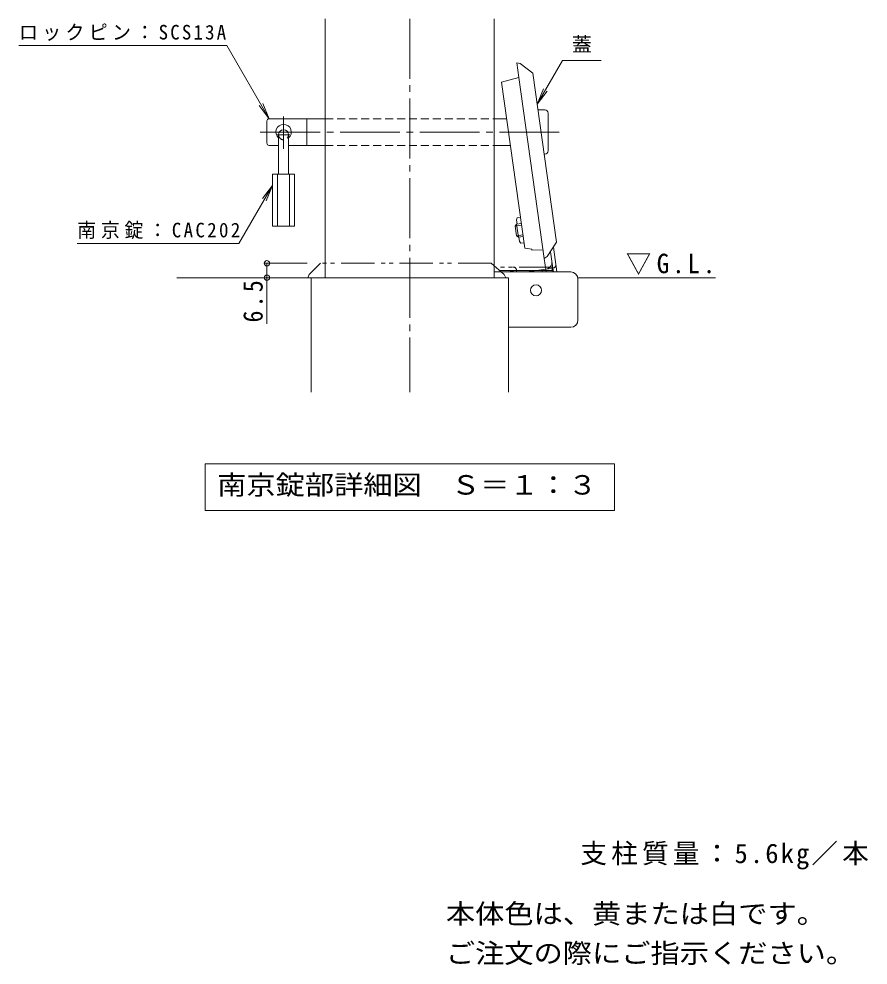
# Model space of a CAD drawing. Units: millimetres on the paper, enlarged 10 times, with parts at other scales. Extents: x -1695 to 1828, y -1371 to 899.
# Drawn here: x 550 to 1828, y -1112 to 313 of the extents above; entities that cross this region are included whole.
import ezdxf
from ezdxf.enums import TextEntityAlignment as Align

# ---------------------------------------------------------------- set-up
doc = ezdxf.new("R2010")
doc.units = ezdxf.units.MM
doc.header["$LTSCALE"] = 10
doc.header["$PDMODE"] = 32
doc.header["$PDSIZE"] = 8
for name, pattern in [('CHAIN1', [8, 5, -1, 1, -1]), ('CHAIN2', [12, 9, -1, 1, -1]), ('DASHED1', [1.8, 1.2, -0.6]), ('DOUBLE_CHAIN1', [8.8, 5, -1, 0.6, -0.6, 0.6, -1])]:
    doc.linetypes.add(name, pattern=pattern)
for name, color, linetype, lineweight in [('C-5', 7, 'Continuous', 9), ('D-0', 4, 'Continuous', 9), ('D-1', 2, 'Continuous', 9), ('D-2', 3, 'Continuous', 9), ('D-3', 4, 'Continuous', 9), ('D-4', 7, 'Continuous', 9), ('D-5', 7, 'Continuous', 9), ('D-6', 2, 'Continuous', 9), ('D-9', 7, 'DOUBLE_CHAIN1', 9), ('D-B', 2, 'Continuous', 9), ('D-E', 4, 'Continuous', 9)]:
    doc.layers.add(name, color=color, linetype=linetype, lineweight=lineweight)
doc.styles.add('ＭＳ ゴシック', font='')
doc.styles.get('ＭＳ ゴシック').set_extended_font_data('MS Gothic')

msp = doc.modelspace()

# ---------------------------------------------------------------- linework, layer by layer
at = {"layer": 'D-0', "color": 7, "linetype": 'CHAIN2'}
for p, q in [((1138.35, 313.16), (1138.35, -249.1)), ((1363.33, 142.77), (906.66, 142.77))]:
    msp.add_line(p, q, dxfattribs=at)
at = {"layer": 'D-0'}
for p, q in [((1304.49, 246.15), (1323.46, 231.48)), ((1359.26, -23.26), (1323.46, 231.48)), ((1302.47, 225.16), (1276.53, 218.15)), ((1276.53, 218.15), (1311.72, -32.29)), ((1340.82, -47.69), (1302.47, 225.16)), ((1345.38, -44.77), (1359.26, -23.26)), ((1322.01, -33.64), (1311.72, -32.29)), ((1322.01, -33.64), (1322.18, -34.88)), ((1322.18, -34.88), (1338.98, -34.62)), ((1340.82, -47.69), (1345.38, -44.77))]:
    msp.add_line(p, q, dxfattribs=at)
at = {"layer": 'D-0', "linetype": 'DOUBLE_CHAIN1'}
for p, q in [((986.68, -71.6), (1003.85, -54.86)), ((1261.09, -54.86), (1003.85, -54.86)), ((986.68, -71.6), (985.02, -76.52))]:
    msp.add_line(p, q, dxfattribs=at)
at = {"layer": 'D-0'}
msp.add_lwpolyline([(1304.49, 246.15), (1299.38, 247.11), (1302.47, 225.16)], dxfattribs=at)
at = {"layer": 'D-0', "linetype": 'DOUBLE_CHAIN1'}
msp.add_lwpolyline([(985.02, -76.52), (1282.72, -76.52), (1280.46, -71.6), (1261.09, -54.86)], dxfattribs=at)
at = {"layer": 'D-1'}
for p, q in [((1380.52, -67.86), (1265.52, -67.86)), ((989.85, -76.52), (1286.85, -76.52)), ((989.85, -249.1), (989.85, -76.52)), ((1286.85, -249.1), (1286.85, -76.52)), ((1391.52, -140.19), (1391.52, -78.86)), ((1380.52, -151.19), (1286.85, -151.19))]:
    msp.add_line(p, q, dxfattribs=at)
for centre, start, end in [((1380.52, -78.86), 0, 90), ((1380.52, -140.19), 270, 0)]:
    msp.add_arc(centre, 11, start, end, dxfattribs=at)
at = {"layer": 'D-2'}
for p, q in [((1011.18, 313.16), (1011.18, -76.52)), ((1265.52, 313.16), (1265.52, -76.52))]:
    msp.add_line(p, q, dxfattribs=at)
at = {"layer": 'D-3'}
for p, q in [((1341.66, 176.11), (1331.24, 176.11)), ((1346.66, 171.11), (1346.66, 114.44)), ((923.33, 126.11), (923.33, 159.44)), ((926.66, 162.77), (1011.18, 162.77)), ((983.33, 162.77), (983.33, 122.77)), ((1284.31, 162.77), (1265.52, 162.77)), ((926.66, 122.77), (940.83, 122.77)), ((1011.18, 122.77), (955.83, 122.77)), ((1289.93, 122.77), (1265.52, 122.77)), ((1341.66, 109.44), (1340.61, 109.44))]:
    msp.add_line(p, q, dxfattribs=at)
at = {"layer": 'D-3', "color": 6, "linetype": 'CHAIN1'}
for p, q in [((948.33, 166.4), (948.33, 117.68)), ((957.93, 138.61), (938.44, 138.61))]:
    msp.add_line(p, q, dxfattribs=at)
at = {"layer": 'D-3', "linetype": 'DASHED1'}
for p, q in [((1011.18, 162.77), (1268.03, 162.77)), ((1011.18, 122.77), (1268.03, 122.77))]:
    msp.add_line(p, q, dxfattribs=at)
at = {"layer": 'D-3', "color": 6}
for p, q in [((940.83, 138.61), (940.83, 79.44)), ((955.83, 138.61), (955.83, 79.44)), ((931.66, 79.44), (931.66, 1.11)), ((965, 79.44), (931.66, 79.44)), ((939.16, 79.44), (939.16, 1.11)), ((957.5, 79.44), (957.5, 1.11)), ((965, 79.44), (965, 1.11)), ((965, 1.11), (931.66, 1.11))]:
    msp.add_line(p, q, dxfattribs=at)
at = {"layer": 'D-3'}
for centre, radius, start, end in [((1341.66, 171.11), 5, 0, 90), ((926.66, 159.44), 3.33, 90, 180), ((948.33, 142.77), 11.67, 310.00481, 229.99519), ((926.66, 126.11), 3.33, 180, 270), ((1341.66, 114.44), 5, 270, 0)]:
    msp.add_arc(centre, radius, start, end, dxfattribs=at)
at = {"layer": 'D-3', "color": 6}
msp.add_arc((948.33, 138.61), 7.5, 0, 180, dxfattribs=at)
at = {"layer": 'D-3', "color": 6, "linetype": 'DASHED1'}
msp.add_arc((948.33, 138.61), 7.5, 180, 0, dxfattribs=at)
at = {"layer": 'D-4'}
for p, q in [((920.33, -54.86), (983.85, -54.86)), ((923.33, -54.86), (923.33, -76.52)), ((923.33, -76.52), (923.33, -146.01))]:
    msp.add_line(p, q, dxfattribs=at)
for p in [(923.33, -54.86), (923.33, -76.52)]:
    msp.add_point(p, dxfattribs=at)
at = {"layer": 'D-5'}
for p, q in [((862.89, 273.23), (549.98, 273.23)), ((926.66, 162.77), (862.89, 273.23)), ((1368.22, 250.72), (1330.05, 184.61)), ((1368.22, 250.72), (1426.58, 250.72)), ((1339.61, 207.7), (1330.05, 184.61)), ((1345.27, 204.44), (1330.05, 184.61)), ((926.66, 162.77), (917.1, 185.87)), ((926.66, 162.77), (911.44, 182.61)), ((931.66, 62.39), (881.1, -25.08)), ((931.66, 62.39), (916.44, 42.56)), ((931.66, 62.39), (922.1, 39.29)), ((881.1, -25.08), (637.64, -25.08)), ((830.35, -357.02), (1446.35, -357.02)), ((830.35, -357.02), (830.35, -427.02)), ((1446.35, -357.02), (1446.35, -427.02)), ((830.35, -427.02), (1446.35, -427.02))]:
    msp.add_line(p, q, dxfattribs=at)
at = {"layer": 'D-6'}
for p, q in [((1299.21, 4.06), (1296.94, 1.04)), ((1306.84, 2.44), (1296.94, 1.04)), ((1298.98, -13.48), (1296.94, 1.04)), ((1306.47, 5.08), (1299.21, 4.06)), ((1301.99, -15.75), (1299.21, 4.06)), ((1308.88, -12.09), (1298.98, -13.48)), ((1301.99, -15.75), (1298.98, -13.48)), ((1309.25, -14.73), (1301.99, -15.75)), ((1353.65, -62.35), (1350.14, -37.39)), ((1359.81, -67.86), (1354.56, -30.54))]:
    msp.add_line(p, q, dxfattribs=at)
at = {"layer": 'D-6', "linetype": 'DOUBLE_CHAIN1'}
for p, q in [((1352.74, -60.52), (1267.65, -60.52)), ((1299.02, -65.86), (1273.81, -65.86)), ((1352.74, -65.86), (1299.02, -65.86)), ((1299.07, -67.86), (1299.07, -65.52)), ((1352.74, -67.86), (1352.74, -60.52))]:
    msp.add_line(p, q, dxfattribs=at)
at = {"layer": 'D-6', "linetype": 'DASHED1'}
for p, q in [((1321.64, -66.9), (1353.98, -62.35)), ((1354.42, -67.86), (1353.65, -62.35))]:
    msp.add_line(p, q, dxfattribs=at)
at = {"layer": 'D-6', "color": 6}
for p, q in [((787.69, -76.52), (989.85, -76.52)), ((1598.41, -76.52), (1391.27, -76.52))]:
    msp.add_line(p, q, dxfattribs=at)
at = {"layer": 'D-6'}
msp.add_arc((1353.29, -57.4), 5, 278, 8, dxfattribs=at)
at = {"layer": 'D-6', "linetype": 'DOUBLE_CHAIN1'}
msp.add_arc((1294.07, -65.52), 5, 0, 90, dxfattribs=at)
at = {"layer": 'D-6', "linetype": 'DASHED1'}
msp.add_arc((1323.95, -83.4), 16.67, 98, 111.11628, dxfattribs=at)
at = {"layer": 'D-9', "linetype": 'Continuous'}
for p, q in [((1343.65, -67.86), (1340.82, -47.69)), ((1314.44, -67.86), (1343.08, -63.83))]:
    msp.add_line(p, q, dxfattribs=at)
at = {"layer": 'D-9'}
for p, q in [((1288.35, -65.86), (1337.52, -65.86)), ((1319.18, -67.86), (1319.18, -65.86)), ((1337.52, -65.86), (1352.68, -65.86)), ((1337.52, -67.86), (1337.52, -65.86)), ((1352.68, -67.86), (1352.68, -65.86))]:
    msp.add_line(p, q, dxfattribs=at)
at = {"layer": 'D-9', "linetype": 'Continuous'}
msp.add_arc((1341.6, -53.27), 10.67, 278, 8, dxfattribs=at)
at = {"layer": 'D-9'}
msp.add_arc((1288.35, -76.52), 10.67, 54.34251, 90, dxfattribs=at)
at = {"layer": 'D-B'}
for p, q in [((1298.94, 10.75), (1300.02, 13.43)), ((1298.94, 10.75), (1299.87, 4.15)), ((1305.19, 14.15), (1300.02, 13.43)), ((1302.65, -15.66), (1303.58, -22.26)), ((1303.58, -22.26), (1305.36, -24.53)), ((1310.53, -23.81), (1305.36, -24.53))]:
    msp.add_line(p, q, dxfattribs=at)
at = {"layer": 'D-E'}
msp.add_circle((1328.35, -95.52), 8.33, dxfattribs=at)

# ---------------------------------------------------------------- texts
at = {"layer": 'C-5', "color": 2, "style": 'ＭＳ ゴシック', "width": 1.1}
for s, p in [('本体色は、黄または白です。', (1192.64, -1057.84)), ('ご注文の際にご指示ください。', (1192.64, -1117.31))]:
    msp.add_text(s, height=29.33, dxfattribs=at).set_placement(p, align=Align.BOTTOM_LEFT)
at = {"layer": 'C-5', "color": 2, "insert": (1395.14, -967.84), "char_height": 29.33, "attachment_point": 7, "style": 'ＭＳ ゴシック'}
msp.add_mtext('\\T1.16;支柱質量：5.6kg／本', dxfattribs=at)
at = {"layer": 'D-4', "color": 2, "insert": (917.33, -144.01), "char_height": 29.33, "attachment_point": 7, "rotation": 90, "style": 'ＭＳ ゴシック'}
msp.add_mtext('\\T1.27;\\W0.9;6.5', dxfattribs=at)
at = {"layer": 'D-5', "style": 'ＭＳ ゴシック'}
msp.add_text('蓋', height=21.99, dxfattribs=at).set_placement((1382.4, 257.38), align=Align.BOTTOM_LEFT)
at = {"layer": 'D-5', "color": 2, "style": 'ＭＳ ゴシック', "width": 1.1}
msp.add_text('南京錠部詳細図\u3000Ｓ＝１：３', height=29.33, dxfattribs=at).set_placement((848.35, -412.02), align=Align.BOTTOM_LEFT)
at = {"layer": 'D-5', "char_height": 21.99, "attachment_point": 7, "style": 'ＭＳ ゴシック'}
for s, insert in [('\\T1.23;\\W0.95;ロックピン：SCS13A', (549.98, 279.9)), ('\\T1.25;\\W0.95;南京錠：CAC202', (637.64, -18.41))]:
    msp.add_mtext(s, dxfattribs=dict(at, insert=insert))
at = {"layer": 'D-5', "color": 2, "insert": (1463.67, -72.44), "char_height": 29.33, "attachment_point": 7, "style": 'ＭＳ ゴシック'}
msp.add_mtext('\\T1.22;\\W0.95;▽G.L.', dxfattribs=at)

doc.saveas('drawing.dxf')
